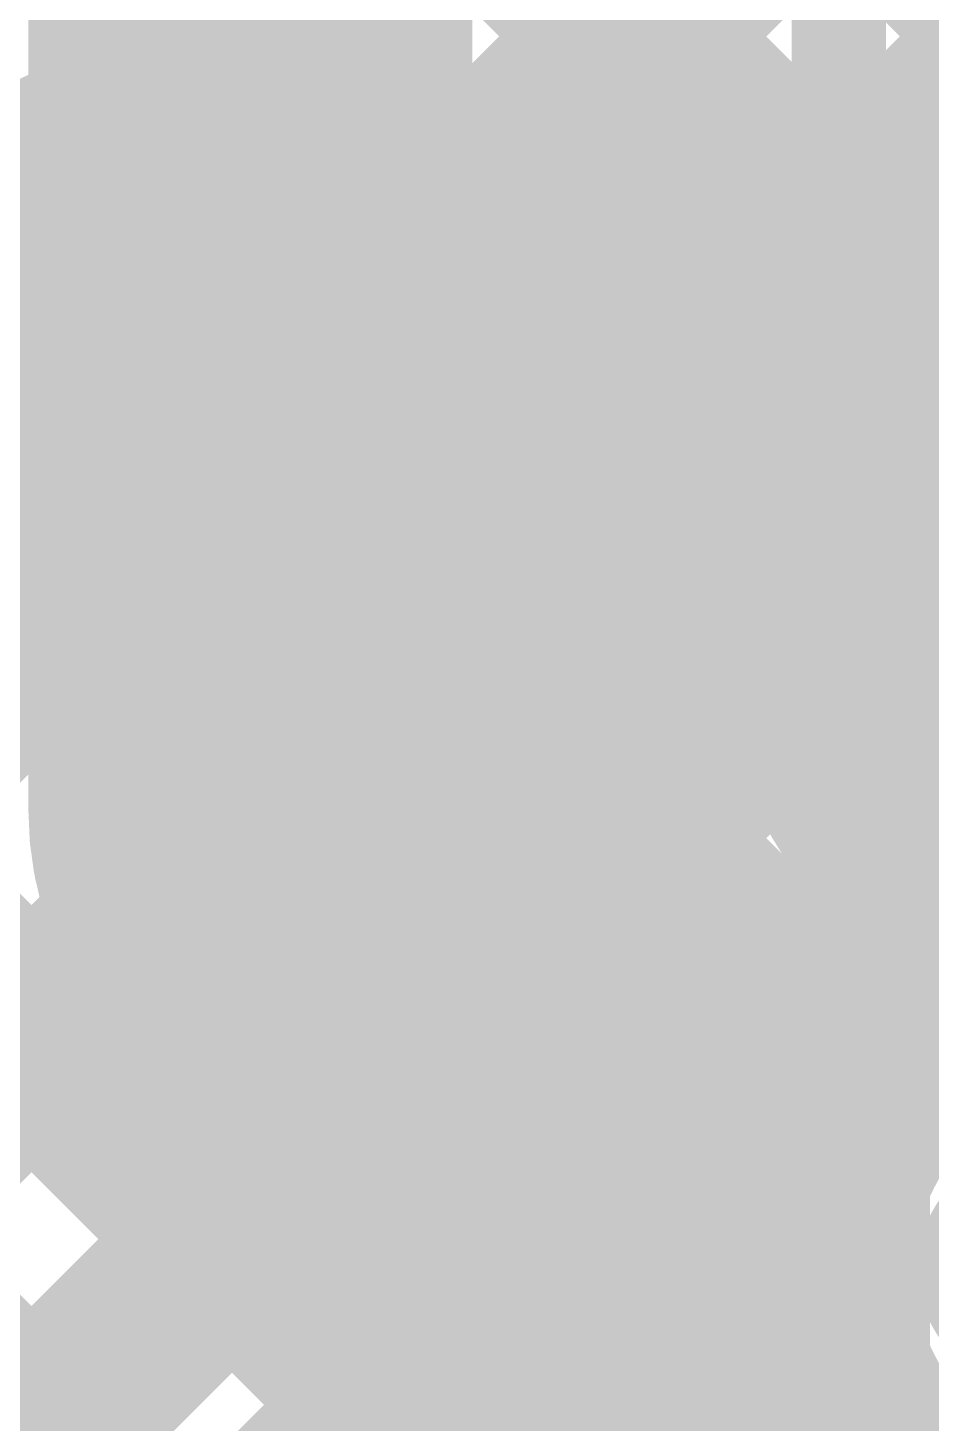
# Model space of a CAD drawing. Header units: millimetres. Extents: x 13 to 259, y -2 to 326.
# Drawn here: x 105.634 to 107.546, y 119.253 to 122.206 of the extents above; entities that cross this region are included whole.
import ezdxf

# ---------------------------------------------------------------- set-up
doc = ezdxf.new("R2010")
doc.units = ezdxf.units.MM
for name, color, linetype in [('BottomLayer', 5, 'Continuous'), ('BottomSolder', 6, 'Continuous'), ('ConnectLayer', 7, 'Continuous'), ('DrillDrawing', 1, 'Continuous'), ('Mechanical14', 56, 'Continuous'), ('Mechanical15', 56, 'Continuous'), ('MidLayer1', 16, 'Continuous'), ('MidLayer2', 76, 'Continuous'), ('MidLayer3', 90, 'Continuous'), ('MidLayer4', 156, 'Continuous'), ('MidLayer5', 130, 'Continuous'), ('MidLayer6', 216, 'Continuous'), ('MultiLayer', 9, 'Continuous'), ('TopLayer', 1, 'Continuous'), ('TopPaste', 8, 'Continuous'), ('TopSolder', 216, 'Continuous')]:
    doc.layers.add(name, color=color, linetype=linetype)

# ---------------------------------------------------------------- blocks, each defined once
blk = doc.blocks.new('CP_16_4_L_62')
at = {"layer": 'Mechanical15', "const_width": 0.05}
blk.add_lwpolyline([(-2.35, -2.35), (-2.35, 2.35)], dxfattribs=at)
at = {"layer": 'TopSolder', "const_width": 0.5032}
for points in [[(-2.1, 0.975), (-1.55, 0.975)], [(-2.1, 0.325), (-1.55, 0.325)], [(-2.1, -0.325), (-1.55, -0.325)], [(-2.1, -0.975), (-1.55, -0.975)]]:
    blk.add_lwpolyline(points, dxfattribs=at)
at = {"layer": 'TopSolder', "const_width": 0.2516}
for points in [[(-2.2258, 0.975, 1), (-1.9742, 0.975, 1)], [(-2.2258, 0.325, 1), (-1.9742, 0.325, 1)], [(-2.2258, -0.325, 1), (-1.9742, -0.325, 1)], [(-2.2258, -0.975, 1), (-1.9742, -0.975, 1)]]:
    blk.add_lwpolyline(points, format="xyb", close=True, dxfattribs=at)
blk = doc.blocks.new('CAPC1005X55N_109')
at = {"layer": 'Mechanical14', "const_width": 0.1}
for points in [[(-0.5249, -0.2749), (-0.5249, 0.2751)], [(-0.5249, 0.2751), (0.5251, 0.2751)], [(0.5251, -0.2749), (0.5251, 0.2751)], [(-0.5249, -0.2749), (0.5251, -0.2749)]]:
    blk.add_lwpolyline(points, dxfattribs=at)
at = {"layer": 'Mechanical14', "const_width": 0.05}
for points in [[(-0.5499, 0.2751, 1), (-0.5, 0.2751, 1)], [(-0.5499, 0.2751, 1), (-0.5, 0.2751, 1)], [(0.5001, 0.2751, 1), (0.55, 0.2751, 1)], [(0.5001, 0.2751, 1), (0.55, 0.2751, 1)], [(-0.5499, -0.2749, 1), (-0.5, -0.2749, 1)], [(-0.5499, -0.2749, 1), (-0.5, -0.2749, 1)], [(0.5001, -0.2749, 1), (0.55, -0.2749, 1)], [(0.5001, -0.2749, 1), (0.55, -0.2749, 1)]]:
    blk.add_lwpolyline(points, format="xyb", close=True, dxfattribs=at)
at = {"layer": 'Mechanical15', "const_width": 0.05}
for points in [[(0, -0.5), (0, 0.5)], [(-0.91, -0.46), (-0.91, 0.46)], [(-0.91, 0.46), (0.91, 0.46)], [(0.91, -0.46), (0.91, 0.46)], [(-0.5, 0), (0.5, 0)], [(-0.91, -0.46), (0.91, -0.46)]]:
    blk.add_lwpolyline(points, dxfattribs=at)
at = {"layer": 'Mechanical15', "const_width": 0.025}
for points in [[(-0.0125, 0.5, 1), (0.0125, 0.5, 1)], [(-0.9225, 0.46, 1), (-0.8975, 0.46, 1)], [(-0.9225, 0.46, 1), (-0.8975, 0.46, 1)], [(0.8975, 0.46, 1), (0.9225, 0.46, 1)], [(0.8975, 0.46, 1), (0.9225, 0.46, 1)], [(-0.5125, 0, 1), (-0.4875, 0, 1)], [(0.4875, 0, 1), (0.5125, 0, 1)], [(-0.9225, -0.46, 1), (-0.8975, -0.46, 1)], [(-0.9225, -0.46, 1), (-0.8975, -0.46, 1)], [(0.8975, -0.46, 1), (0.9225, -0.46, 1)], [(0.8975, -0.46, 1), (0.9225, -0.46, 1)], [(-0.0125, -0.5, 1), (0.0125, -0.5, 1)]]:
    blk.add_lwpolyline(points, format="xyb", close=True, dxfattribs=at)
at = {"layer": 'TopLayer'}
for points in [[(-0.76, -0.31), (-0.14, -0.31), (-0.76, 0.31), (-0.14, 0.31)], [(0.14, -0.31), (0.76, -0.31), (0.14, 0.31), (0.76, 0.31)]]:
    blk.add_solid(points, dxfattribs=at)
at = {"layer": 'TopPaste'}
for points in [[(-0.76, -0.31), (-0.14, -0.31), (-0.76, 0.31), (-0.14, 0.31)], [(0.14, -0.31), (0.76, -0.31), (0.14, 0.31), (0.76, 0.31)]]:
    blk.add_solid(points, dxfattribs=at)
at = {"layer": 'TopSolder'}
for points in [[(-0.8616, -0.4116), (-0.0384, -0.4116), (-0.8616, 0.4116), (-0.0384, 0.4116)], [(0.0384, -0.4116), (0.8616, -0.4116), (0.0384, 0.4116), (0.8616, 0.4116)]]:
    blk.add_solid(points, dxfattribs=at)

msp = doc.modelspace()

# ---------------------------------------------------------------- linework, layer by layer
at = {"layer": 'BottomLayer', "const_width": 0.25}
for points in [[(105.8356, 121.3874, 1), (106.0856, 121.3874, 1)], [(106.7356, 121.3874, 1), (106.9856, 121.3874, 1)]]:
    msp.add_lwpolyline(points, format="xyb", close=True, dxfattribs=at)
at = {"layer": 'BottomSolder', "const_width": 0.3516}
for points in [[(105.7848, 121.3874, 1), (106.1364, 121.3874, 1)], [(106.6848, 121.3874, 1), (107.0364, 121.3874, 1)]]:
    msp.add_lwpolyline(points, format="xyb", close=True, dxfattribs=at)
at = {"layer": 'ConnectLayer', "const_width": 0.4}
for points in [[(100.9645, 128.9862), (107.9112, 122.0395)], [(106.6743, 120.2507), (114.0638, 127.6402)], [(106.375, 126.701), (106.375, 121.8074)], [(105.835, 126.61), (105.835, 121.8074)], [(106.6734, 121.9469), (111.2985, 126.572)], [(102.7512, 126.351), (107.611, 121.4911)], [(98.0922, 115.0627), (108.9693, 125.9398)], [(98.7045, 115.675), (108.9693, 125.9398)], [(101.577, 117.699), (109.6707, 125.7928)], [(102.4458, 125.8079), (106.4462, 121.8074)], [(104.6129, 125.3378), (107.9112, 122.0395)], [(102.1618, 125.2433), (107.4493, 119.9558)], [(105.8437, 121.9657), (108.8222, 124.9442)], [(104.1886, 124.9136), (107.611, 121.4911)], [(103.7643, 124.4893), (106.4463, 121.8074)], [(102.1676, 124.3889), (108.4336, 118.1229)], [(104.715, 124.3871), (106.9106, 122.1915)], [(106.4474, 121.7209), (108.9212, 124.1946)], [(106.6735, 121.9469), (108.9211, 124.1946)], [(103.3401, 124.065), (105.573, 121.8322)], [(103.6, 123.8051), (106.0101, 121.395)], [(101.9604, 123.7477), (107.6528, 118.0553)], [(106.375, 123.5756), (108.7384, 121.2123)], [(104.715, 123.5386), (106.4462, 121.8074)], [(106.375, 120.8), (108.9955, 123.4205)], [(104.715, 121.6856), (106.2911, 123.2617)], [(101.624, 123.2355), (106.9094, 117.9501)], [(102.4915, 123.2165), (106.4415, 119.2665)], [(103.6, 122.9565), (105.835, 120.7215)], [(104.715, 120.8371), (106.7154, 122.8374)], [(102.0673, 122.7922), (106.0173, 118.8422)], [(102.248, 119.2185), (105.835, 122.8056)], [(107.3256, 121.7506), (108.3815, 122.8065)], [(107.3256, 121.7506), (108.3815, 122.8064)], [(106.375, 122.7271), (108.8058, 120.2964)], [(104.715, 122.6901), (106.9106, 120.4945)], [(106.9106, 121.9753), (106.9106, 122.6422)], [(107.0986, 119.8265), (109.6333, 122.3612)], [(107.0986, 119.8265), (109.6333, 122.3612)], [(106.6734, 121.9469), (106.9106, 122.1841)], [(103.6, 122.108), (106.4164, 119.2917)], [(102.2586, 118.3807), (105.835, 121.9571)], [(106.375, 121.8786), (108.1393, 120.1143)], [(104.715, 121.8415), (106.9106, 119.6459)], [(101.9373, 117.2108), (106.3011, 121.5746)], [(104.715, 119.9885), (106.3011, 121.5746)], [(103.3337, 121.5258), (105.9921, 118.8674)], [(105.9683, 121.4368), (106.0232, 121.3819)], [(102.2586, 117.5321), (105.8618, 121.1353)], [(104.715, 120.993), (106.8006, 118.9074)], [(106.4054, 120.9997), (107.2901, 120.115)], [(106.4054, 120.9997), (107.4493, 119.9557)], [(105.835, 120.55), (105.835, 120.9674)], [(106.375, 120.55), (106.375, 120.9674)], [(104.0341, 118.4591), (106.4975, 120.9224)], [(104.0342, 118.4591), (106.4975, 120.9224)], [(104.715, 119.14), (106.4975, 120.9224)], [(101.9373, 117.2108), (105.6272, 120.9007)], [(104.6921, 118.2685), (107.3102, 120.8866)], [(104.6921, 118.2685), (107.3102, 120.8866)], [(105.697, 120.8596), (106.8658, 119.6908)], [(106.9106, 119.0175), (106.9106, 120.7995)], [(106.375, 120.55), (107.3113, 119.6137)], [(104.715, 118.2915), (106.9106, 120.4871)], [(102.85, 115.675), (107.5647, 120.3896)], [(101.9355, 114.6635), (107.6238, 120.3517)], [(104.0341, 118.4591), (105.8892, 120.3142)], [(105.9942, 120.1672), (106.653, 119.5084)], [(104.715, 120.1445), (106.4252, 118.4343)], [(104.6921, 118.2685), (106.2925, 119.8689)], [(104.062, 116.7899), (106.9106, 119.6386)], [(104.7507, 117.626), (106.5565, 119.4319)], [(103.2329, 115.2941), (107.3371, 119.3984)], [(107.2476, 119.3089), (108.4336, 118.1229)], [(97.24, 109.1194), (107.3934, 119.2727)], [(97.24, 109.1194), (107.3934, 119.2727)]]:
    msp.add_lwpolyline(points, dxfattribs=at)
at = {"layer": 'ConnectLayer', "const_width": 0.2}
for points in [[(106.8106, 122.1915, 1), (107.0106, 122.1915, 1)], [(106.8106, 122.1841, 1), (107.0106, 122.1841, 1)], [(105.735, 121.9571, 1), (105.935, 121.9571, 1)], [(105.7437, 121.9657, 1), (105.9437, 121.9657, 1)], [(106.8106, 121.9753, 1), (107.0106, 121.9753, 1)], [(106.8106, 121.9753, 1), (107.0106, 121.9753, 1)], [(106.5734, 121.9469, 1), (106.7734, 121.9469, 1)], [(106.5734, 121.9469, 1), (106.7734, 121.9469, 1)], [(106.5735, 121.9469, 1), (106.7735, 121.9469, 1)], [(106.275, 121.8786, 1), (106.475, 121.8786, 1)], [(105.473, 121.8322, 1), (105.673, 121.8322, 1)], [(105.735, 121.8074, 1), (105.935, 121.8074, 1)], [(105.735, 121.8074, 1), (105.935, 121.8074, 1)], [(105.735, 121.8074, 1), (105.935, 121.8074, 1)], [(106.275, 121.8074, 1), (106.475, 121.8074, 1)], [(106.275, 121.8074, 1), (106.475, 121.8074, 1)], [(106.3462, 121.8074, 1), (106.5462, 121.8074, 1)], [(106.3462, 121.8074, 1), (106.5462, 121.8074, 1)], [(106.3463, 121.8074, 1), (106.5463, 121.8074, 1)], [(106.3106, 121.769, 1), (106.5106, 121.769, 1)], [(106.3106, 121.769, 1), (106.5106, 121.769, 1)], [(107.2256, 121.7506, 1), (107.4256, 121.7506, 1)], [(107.2256, 121.7506, 1), (107.4256, 121.7506, 1)], [(106.3474, 121.7209, 1), (106.5474, 121.7209, 1)], [(106.2011, 121.5746, 1), (106.4011, 121.5746, 1)], [(106.2011, 121.5746, 1), (106.4011, 121.5746, 1)], [(107.511, 121.4911, 1), (107.711, 121.4911, 1)], [(107.511, 121.4911, 1), (107.711, 121.4911, 1)], [(105.8683, 121.4368, 1), (106.0683, 121.4368, 1)], [(105.8958, 121.423, 1), (106.0958, 121.423, 1)], [(105.8958, 121.423, 1), (106.0958, 121.423, 1)], [(105.8985, 121.4201, 1), (106.0985, 121.4201, 1)], [(105.9101, 121.395, 1), (106.1101, 121.395, 1)], [(107.5242, 121.3966, 1), (107.7242, 121.3966, 1)], [(107.5242, 121.3966, 1), (107.7242, 121.3966, 1)], [(107.5242, 121.3966, 1), (107.7242, 121.3966, 1)], [(107.5242, 121.3966, 1), (107.7242, 121.3966, 1)], [(105.9232, 121.3819, 1), (106.1232, 121.3819, 1)], [(106.4506, 121.3874, 1), (106.6506, 121.3874, 1)], [(106.4506, 121.3874, 1), (106.6506, 121.3874, 1)], [(107.3506, 121.3874, 1), (107.5506, 121.3874, 1)], [(107.3506, 121.3874, 1), (107.5506, 121.3874, 1)], [(107.3506, 121.3874, 1), (107.5506, 121.3874, 1)], [(107.3506, 121.3874, 1), (107.5506, 121.3874, 1)], [(105.8958, 121.3518, 1), (106.0958, 121.3518, 1)], [(105.8958, 121.3518, 1), (106.0958, 121.3518, 1)], [(105.8985, 121.3547, 1), (106.0985, 121.3547, 1)], [(107.3295, 121.231, 1), (107.5295, 121.231, 1)], [(107.3295, 121.231, 1), (107.5295, 121.231, 1)], [(107.3295, 121.231, 1), (107.5295, 121.231, 1)], [(107.3295, 121.231, 1), (107.5295, 121.231, 1)], [(105.7618, 121.1353, 1), (105.9618, 121.1353, 1)], [(107.2312, 121.0314, 1), (107.4312, 121.0314, 1)], [(107.2312, 121.0314, 1), (107.4312, 121.0314, 1)], [(107.2312, 121.0314, 1), (107.4312, 121.0314, 1)], [(107.2312, 121.0314, 1), (107.4312, 121.0314, 1)], [(106.3054, 120.9997, 1), (106.5054, 120.9997, 1)], [(106.3054, 120.9997, 1), (106.5054, 120.9997, 1)], [(106.3106, 121.0058, 1), (106.5106, 121.0058, 1)], [(106.3106, 121.0058, 1), (106.5106, 121.0058, 1)], [(105.735, 120.9674, 1), (105.935, 120.9674, 1)], [(105.735, 120.9674, 1), (105.935, 120.9674, 1)], [(105.735, 120.9674, 1), (105.935, 120.9674, 1)], [(106.275, 120.9674, 1), (106.475, 120.9674, 1)], [(106.275, 120.9674, 1), (106.475, 120.9674, 1)], [(106.3975, 120.9224, 1), (106.5975, 120.9224, 1)], [(106.3975, 120.9224, 1), (106.5975, 120.9224, 1)], [(106.3975, 120.9224, 1), (106.5975, 120.9224, 1)], [(105.5272, 120.9007, 1), (105.7272, 120.9007, 1)], [(105.597, 120.8596, 1), (105.797, 120.8596, 1)], [(107.2102, 120.8866, 1), (107.4102, 120.8866, 1)], [(107.2102, 120.8866, 1), (107.4102, 120.8866, 1)], [(106.275, 120.8, 1), (106.475, 120.8, 1)], [(106.8106, 120.7995, 1), (107.0106, 120.7995, 1)], [(106.8106, 120.7995, 1), (107.0106, 120.7995, 1)], [(105.735, 120.7215, 1), (105.935, 120.7215, 1)], [(105.735, 120.55, 1), (105.935, 120.55, 1)], [(105.735, 120.55, 1), (105.935, 120.55, 1)], [(105.735, 120.55, 1), (105.935, 120.55, 1)], [(106.275, 120.55, 1), (106.475, 120.55, 1)], [(106.275, 120.55, 1), (106.475, 120.55, 1)], [(106.8106, 120.4945, 1), (107.0106, 120.4945, 1)], [(106.8106, 120.4871, 1), (107.0106, 120.4871, 1)], [(107.4647, 120.3896, 1), (107.6647, 120.3896, 1)], [(107.4647, 120.3896, 1), (107.6647, 120.3896, 1)], [(107.5238, 120.3517, 1), (107.7238, 120.3517, 1)], [(107.5242, 120.3535, 1), (107.7242, 120.3535, 1)], [(107.5242, 120.3535, 1), (107.7242, 120.3535, 1)], [(105.7892, 120.3142, 1), (105.9892, 120.3142, 1)], [(106.5743, 120.2507, 1), (106.7743, 120.2507, 1)], [(105.8932, 120.1682, 1), (106.0932, 120.1682, 1)], [(105.8942, 120.1672, 1), (106.0942, 120.1672, 1)], [(105.8942, 120.1672, 1), (106.0942, 120.1672, 1)], [(107.1901, 120.115, 1), (107.3901, 120.115, 1)], [(107.5242, 120.0966, 1), (107.7242, 120.0966, 1)], [(107.5242, 120.0966, 1), (107.7242, 120.0966, 1)], [(107.3493, 119.9558, 1), (107.5493, 119.9558, 1)], [(107.3493, 119.9557, 1), (107.5493, 119.9557, 1)], [(106.1925, 119.8689, 1), (106.3925, 119.8689, 1)], [(106.9986, 119.8265, 1), (107.1986, 119.8265, 1)], [(106.9986, 119.8265, 1), (107.1986, 119.8265, 1)], [(106.7658, 119.6908, 1), (106.9658, 119.6908, 1)], [(106.8106, 119.6459, 1), (107.0106, 119.6459, 1)], [(106.8106, 119.6386, 1), (107.0106, 119.6386, 1)], [(107.2113, 119.6137, 1), (107.4113, 119.6137, 1)], [(107.2113, 119.6137, 1), (107.4113, 119.6137, 1)], [(106.553, 119.5084, 1), (106.753, 119.5084, 1)], [(106.553, 119.5084, 1), (106.753, 119.5084, 1)], [(106.553, 119.5084, 1), (106.753, 119.5084, 1)], [(106.4565, 119.4319, 1), (106.6565, 119.4319, 1)], [(106.4565, 119.4319, 1), (106.6565, 119.4319, 1)], [(106.4565, 119.4319, 1), (106.6565, 119.4319, 1)], [(107.2371, 119.3984, 1), (107.4371, 119.3984, 1)], [(107.2371, 119.3984, 1), (107.4371, 119.3984, 1)], [(107.1476, 119.3089, 1), (107.3476, 119.3089, 1)], [(106.3164, 119.2917, 1), (106.5164, 119.2917, 1)], [(106.3415, 119.2665, 1), (106.5415, 119.2665, 1)], [(107.2934, 119.2727, 1), (107.4934, 119.2727, 1)], [(107.2934, 119.2727, 1), (107.4934, 119.2727, 1)]]:
    msp.add_lwpolyline(points, format="xyb", close=True, dxfattribs=at)
at = {"layer": 'ConnectLayer', "const_width": 0.4}
for points in [[(107.6242, 121.3966, -1.116232), (108.79, 121.525)], [(107.6242, 121.3966, -1.039069), (108.784, 121.609)], [(106.4106, 121.0058, -2.725541), (106.4106, 121.769)], [(107.3312, 121.0314, -6.121951), (107.4506, 121.3874)], [(106.9106, 120.7995, -1.088662), (106.9106, 121.9753)], [(106.4106, 121.769, -0.698284), (107.4506, 121.3874)], [(105.9958, 121.423, -0.200644), (105.835, 121.8074)], [(105.9958, 121.423, -0.200645), (105.835, 121.8074)], [(106.375, 121.8074, -0.200645), (106.5506, 121.3874)], [(105.9985, 121.3547, -2.685433), (105.9985, 121.4201)], [(107.4295, 121.231, -0.109593), (107.6242, 121.3966)], [(107.4295, 121.231, -0.109593), (107.6242, 121.3966)], [(106.5506, 121.3874, -0.200644), (106.375, 120.9674)], [(107.4506, 121.3874, -0.06719), (107.4295, 121.231)], [(107.4506, 121.3874, -0.06719), (107.4295, 121.231)], [(105.835, 120.9674, -0.200645), (105.9958, 121.3518)], [(105.835, 120.9674, -0.200644), (105.9958, 121.3518)], [(107.3312, 121.0314, -0.480168), (106.4106, 121.0058)], [(107.6242, 120.3535, -0.351672), (107.3312, 121.0314)], [(107.5647, 120.3896, -0.318816), (107.3312, 121.0314)], [(105.9932, 120.1682, -0.198912), (105.835, 120.55)], [(105.9942, 120.1672, -0.199574), (105.835, 120.55)], [(107.6242, 120.0966, -0.110181), (107.6242, 120.3535)], [(107.3113, 119.6137, -0.967684), (108.49, 119.575)], [(108.49, 119.575, -1.769757), (107.6242, 120.0966)], [(108.49, 119.575, -0.858477), (107.3371, 119.3984)], [(106.5565, 119.4319, -0.057195), (106.653, 119.5084)], [(106.5565, 119.4319, -0.057195), (106.653, 119.5084)]]:
    msp.add_lwpolyline(points, format="xyb", dxfattribs=at)
at = {"layer": 'DrillDrawing', "const_width": 0.0508}
for points in [[(105.8336, 121.5144), (105.8336, 121.6414)], [(105.8336, 121.6414), (106.0876, 121.6414)], [(106.0876, 121.5144), (106.0876, 121.6414)], [(106.7336, 121.5144), (106.7336, 121.6414)], [(106.7336, 121.6414), (106.9876, 121.6414)], [(106.9876, 121.5144), (106.9876, 121.6414)], [(105.7066, 121.2604), (105.7066, 121.5144)], [(105.7066, 121.5144), (105.8336, 121.5144)], [(106.0876, 121.5144), (106.2146, 121.5144)], [(106.2146, 121.2604), (106.2146, 121.5144)], [(106.6066, 121.2604), (106.6066, 121.5144)], [(106.6066, 121.5144), (106.7336, 121.5144)], [(106.9876, 121.5144), (107.1146, 121.5144)], [(107.1146, 121.2604), (107.1146, 121.5144)], [(105.7066, 121.2604), (105.8336, 121.2604)], [(105.8336, 121.1334), (105.8336, 121.2604)], [(106.0876, 121.2604), (106.2146, 121.2604)], [(106.0876, 121.1334), (106.0876, 121.2604)], [(106.6066, 121.2604), (106.7336, 121.2604)], [(106.7336, 121.1334), (106.7336, 121.2604)], [(106.9876, 121.2604), (107.1146, 121.2604)], [(106.9876, 121.1334), (106.9876, 121.2604)], [(105.8336, 121.1334), (106.0876, 121.1334)], [(106.7336, 121.1334), (106.9876, 121.1334)]]:
    msp.add_lwpolyline(points, dxfattribs=at)
at = {"layer": 'DrillDrawing', "const_width": 0.0254}
for points in [[(105.8209, 121.6414, 1), (105.8463, 121.6414, 1)], [(105.8209, 121.6414, 1), (105.8463, 121.6414, 1)], [(106.0749, 121.6414, 1), (106.1003, 121.6414, 1)], [(106.0749, 121.6414, 1), (106.1003, 121.6414, 1)], [(106.7209, 121.6414, 1), (106.7463, 121.6414, 1)], [(106.7209, 121.6414, 1), (106.7463, 121.6414, 1)], [(106.9749, 121.6414, 1), (107.0003, 121.6414, 1)], [(106.9749, 121.6414, 1), (107.0003, 121.6414, 1)], [(105.6939, 121.5144, 1), (105.7193, 121.5144, 1)], [(105.6939, 121.5144, 1), (105.7193, 121.5144, 1)], [(105.8209, 121.5144, 1), (105.8463, 121.5144, 1)], [(105.8209, 121.5144, 1), (105.8463, 121.5144, 1)], [(106.0749, 121.5144, 1), (106.1003, 121.5144, 1)], [(106.0749, 121.5144, 1), (106.1003, 121.5144, 1)], [(106.2019, 121.5144, 1), (106.2273, 121.5144, 1)], [(106.2019, 121.5144, 1), (106.2273, 121.5144, 1)], [(106.5939, 121.5144, 1), (106.6193, 121.5144, 1)], [(106.5939, 121.5144, 1), (106.6193, 121.5144, 1)], [(106.7209, 121.5144, 1), (106.7463, 121.5144, 1)], [(106.7209, 121.5144, 1), (106.7463, 121.5144, 1)], [(106.9749, 121.5144, 1), (107.0003, 121.5144, 1)], [(106.9749, 121.5144, 1), (107.0003, 121.5144, 1)], [(107.1019, 121.5144, 1), (107.1273, 121.5144, 1)], [(107.1019, 121.5144, 1), (107.1273, 121.5144, 1)], [(105.6939, 121.2604, 1), (105.7193, 121.2604, 1)], [(105.6939, 121.2604, 1), (105.7193, 121.2604, 1)], [(105.8209, 121.2604, 1), (105.8463, 121.2604, 1)], [(105.8209, 121.2604, 1), (105.8463, 121.2604, 1)], [(106.0749, 121.2604, 1), (106.1003, 121.2604, 1)], [(106.0749, 121.2604, 1), (106.1003, 121.2604, 1)], [(106.2019, 121.2604, 1), (106.2273, 121.2604, 1)], [(106.2019, 121.2604, 1), (106.2273, 121.2604, 1)], [(106.5939, 121.2604, 1), (106.6193, 121.2604, 1)], [(106.5939, 121.2604, 1), (106.6193, 121.2604, 1)], [(106.7209, 121.2604, 1), (106.7463, 121.2604, 1)], [(106.7209, 121.2604, 1), (106.7463, 121.2604, 1)], [(106.9749, 121.2604, 1), (107.0003, 121.2604, 1)], [(106.9749, 121.2604, 1), (107.0003, 121.2604, 1)], [(107.1019, 121.2604, 1), (107.1273, 121.2604, 1)], [(107.1019, 121.2604, 1), (107.1273, 121.2604, 1)], [(105.8209, 121.1334, 1), (105.8463, 121.1334, 1)], [(105.8209, 121.1334, 1), (105.8463, 121.1334, 1)], [(106.0749, 121.1334, 1), (106.1003, 121.1334, 1)], [(106.0749, 121.1334, 1), (106.1003, 121.1334, 1)], [(106.7209, 121.1334, 1), (106.7463, 121.1334, 1)], [(106.7209, 121.1334, 1), (106.7463, 121.1334, 1)], [(106.9749, 121.1334, 1), (107.0003, 121.1334, 1)], [(106.9749, 121.1334, 1), (107.0003, 121.1334, 1)]]:
    msp.add_lwpolyline(points, format="xyb", close=True, dxfattribs=at)
at = {"layer": 'MidLayer1', "const_width": 0.25}
for points in [[(105.8356, 121.3874, 1), (106.0856, 121.3874, 1)], [(106.7356, 121.3874, 1), (106.9856, 121.3874, 1)]]:
    msp.add_lwpolyline(points, format="xyb", close=True, dxfattribs=at)
at = {"layer": 'MidLayer2', "const_width": 0.25}
for points in [[(105.8356, 121.3874, 1), (106.0856, 121.3874, 1)], [(106.7356, 121.3874, 1), (106.9856, 121.3874, 1)]]:
    msp.add_lwpolyline(points, format="xyb", close=True, dxfattribs=at)
at = {"layer": 'MidLayer3', "const_width": 0.2}
msp.add_lwpolyline([(107.3506, 118.8352), (107.3506, 122.8244)], dxfattribs=at)
at = {"layer": 'MidLayer3', "const_width": 0.25}
for points in [[(105.8356, 121.3874, 1), (106.0856, 121.3874, 1)], [(106.7356, 121.3874, 1), (106.9856, 121.3874, 1)]]:
    msp.add_lwpolyline(points, format="xyb", close=True, dxfattribs=at)
at = {"layer": 'MidLayer4', "const_width": 0.25}
for points in [[(105.8356, 121.3874, 1), (106.0856, 121.3874, 1)], [(106.7356, 121.3874, 1), (106.9856, 121.3874, 1)]]:
    msp.add_lwpolyline(points, format="xyb", close=True, dxfattribs=at)
at = {"layer": 'MidLayer5', "const_width": 0.25}
for points in [[(105.8356, 121.3874, 1), (106.0856, 121.3874, 1)], [(106.7356, 121.3874, 1), (106.9856, 121.3874, 1)]]:
    msp.add_lwpolyline(points, format="xyb", close=True, dxfattribs=at)
at = {"layer": 'MidLayer6', "const_width": 0.25}
for points in [[(105.8356, 121.3874, 1), (106.0856, 121.3874, 1)], [(106.7356, 121.3874, 1), (106.9856, 121.3874, 1)]]:
    msp.add_lwpolyline(points, format="xyb", close=True, dxfattribs=at)
at = {"layer": 'MultiLayer', "const_width": 0.25}
for points in [[(105.8356, 121.3874, 1), (106.0856, 121.3874, 1)], [(106.7356, 121.3874, 1), (106.9856, 121.3874, 1)]]:
    msp.add_lwpolyline(points, format="xyb", close=True, dxfattribs=at)
at = {"layer": 'TopLayer', "const_width": 0.25}
for points in [[(105.8356, 121.3874, 1), (106.0856, 121.3874, 1)], [(106.7356, 121.3874, 1), (106.9856, 121.3874, 1)]]:
    msp.add_lwpolyline(points, format="xyb", close=True, dxfattribs=at)
at = {"layer": 'TopSolder', "const_width": 0.3516}
for points in [[(105.7848, 121.3874, 1), (106.1364, 121.3874, 1)], [(106.6848, 121.3874, 1), (107.0364, 121.3874, 1)]]:
    msp.add_lwpolyline(points, format="xyb", close=True, dxfattribs=at)

# ---------------------------------------------------------------- block references
at = {"rotation": 360}
for name, p in [('CP_16_4_L_62', (109.8684, 120.5544)), ('CAPC1005X55N_109', (106.4106, 121.3874))]:
    msp.add_blockref(name, p, dxfattribs=at)

doc.saveas('drawing.dxf')
